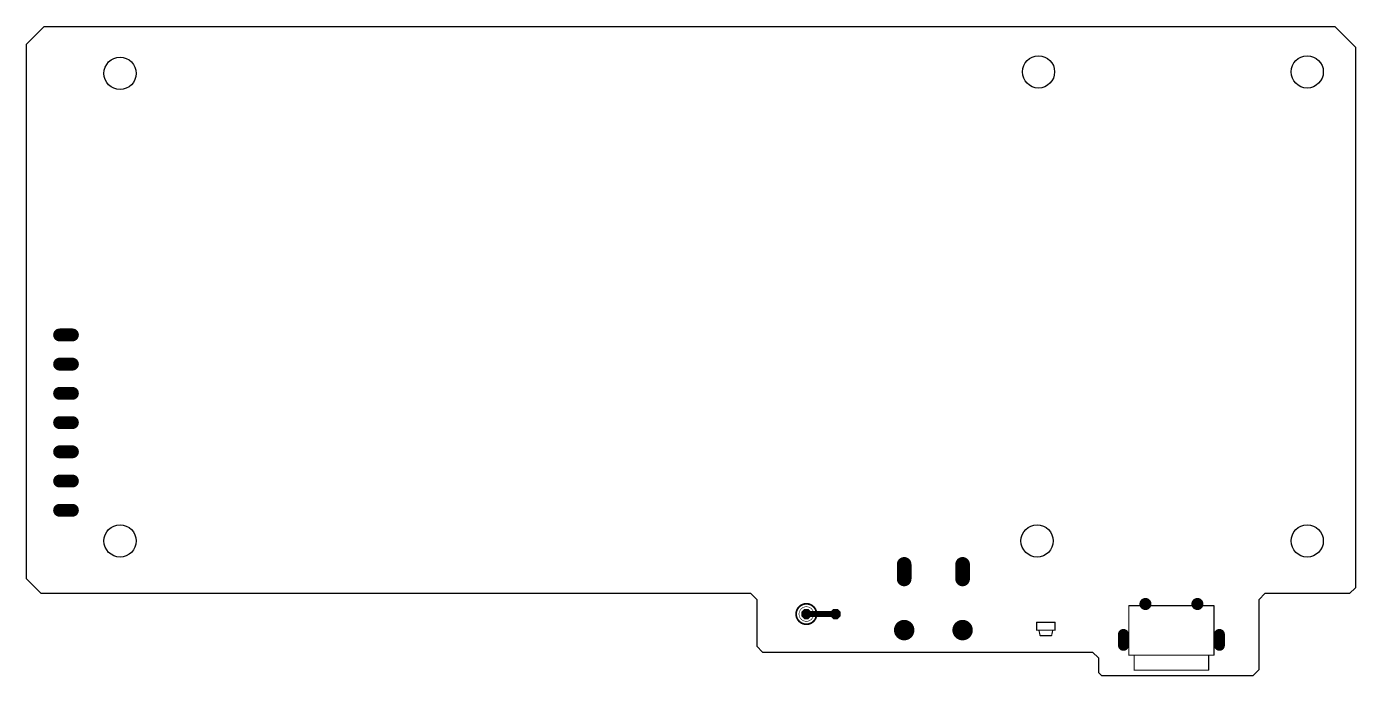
# Model space of a CAD drawing. Extents: x 2 to 118, y -4 to 52.
import ezdxf

# ---------------------------------------------------------------- set-up
doc = ezdxf.new("R2010")
doc.units = 0
doc.header["$MEASUREMENT"] = 0
doc.layers.get('0').update_dxf_attribs({"linetype": 'CONTINUOUS'})
doc.layers.add('PCB Controleur', color=7, linetype='CONTINUOUS')

# ---------------------------------------------------------------- blocks, each defined once
blk = doc.blocks.new('ROUNDP')
at = {"const_width": 0.5}
blk.add_lwpolyline([(0, -0.25, 1), (0, 0.25, 1), (0, -0.25)], format="xyb", dxfattribs=at)
blk = doc.blocks.new('LONGP100')
at = {"const_width": 1}
blk.add_lwpolyline([(-0.5, 0), (0.5, 0)], dxfattribs=at)
at = {"const_width": 0.5}
for points in [[(-0.5, 0.25, 1), (-0.5, -0.25)], [(0.5, -0.25, 1), (0.5, 0.25)]]:
    blk.add_lwpolyline(points, format="xyb", dxfattribs=at)
blk = doc.blocks.new('OCTAGONP')
at = {"const_width": 0.5}
blk.add_lwpolyline([(-0.25, -0.1036), (-0.25, 0.1036), (-0.1036, 0.25), (0.1036, 0.25), (0.25, 0.1036), (0.25, -0.1036), (0.1036, -0.25), (-0.1036, -0.25), (-0.25, -0.1036), (-0.25, 0.1036)], dxfattribs=at)
blk = doc.blocks.new('RECT')
blk.add_solid([(-0.5, -0.5), (0.5, -0.5), (-0.5, 0.5), (0.5, 0.5)])

msp = doc.modelspace()

# ---------------------------------------------------------------- linework, layer by layer
at = {"layer": 'PCB Controleur'}
for p, q in [((3.556, 52.07), (2.032, 50.546)), ((3.556, 52.07), (115.824, 52.07)), ((115.824, 52.07), (117.602, 50.292)), ((2.032, 4.064), (2.032, 50.546)), ((117.602, 50.292), (117.602, 3.302)), ((2.032, 4.064), (3.302, 2.794)), ((65.024, 2.794), (3.302, 2.794)), ((65.024, 2.794), (65.532, 2.286)), ((109.22, 2.286), (109.728, 2.794)), ((117.094, 2.794), (109.728, 2.794)), ((117.094, 2.794), (117.602, 3.302)), ((65.532, 2.286), (65.532, -1.778)), ((109.22, -3.81), (109.22, 2.286)), ((65.532, -1.778), (66.04, -2.286)), ((66.04, -2.286), (94.742, -2.286)), ((94.742, -2.286), (95.25, -2.794)), ((95.25, -2.794), (95.25, -4.064)), ((95.25, -4.064), (95.504, -4.318)), ((95.504, -4.318), (108.712, -4.318)), ((108.712, -4.318), (109.22, -3.81))]:
    msp.add_line(p, q, dxfattribs=at)
for points, const_width in [([(69.85, 0.127, 1), (69.85, 1.905, 1), (69.85, 0.127)], 0.1524), ([(69.85, 0.381, 1), (69.85, 1.651, 1), (69.85, 0.381)], 0.0508), ([(69.85, 1.143, 1), (69.85, 0.889)], 0.254), ([(72.39, 0.889, 1), (72.39, 1.143)], 0.254), ([(97.9, 1.763, 1), (97.9, 1.713)], 0.05), ([(97.925, 1.738, 1), (97.875, 1.738)], 0.05), ([(105.325, 1.738, 1), (105.275, 1.738)], 0.05), ([(105.3, 1.713, 1), (105.3, 1.763)], 0.05), ([(89.878, 0.316, 1), (89.878, 0.266)], 0.05), ([(89.903, 0.291, 1), (89.853, 0.291)], 0.05), ([(91.503, 0.291, 1), (91.453, 0.291)], 0.05), ([(91.478, 0.266, 1), (91.478, 0.316)], 0.05), ([(89.878, -0.364, 1), (89.878, -0.414)], 0.05), ([(89.853, -0.389, 1), (89.903, -0.389)], 0.05), ([(90.1025, -0.3838, 1), (90.0535, -0.3942)], 0.05), ([(90.178, -0.834, 1), (90.178, -0.884)], 0.05), ([(90.1535, -0.8642, 1), (90.2025, -0.8538)], 0.05), ([(91.1535, -0.8538, 1), (91.2025, -0.8642)], 0.05), ([(91.178, -0.884, 1), (91.178, -0.834)], 0.05), ([(91.3025, -0.3942, 1), (91.2535, -0.3838)], 0.05), ([(91.453, -0.389, 1), (91.503, -0.389)], 0.05), ([(91.478, -0.414, 1), (91.478, -0.364)], 0.05), ([(97.9, -2.537, 1), (97.9, -2.587)], 0.05), ([(97.875, -2.562, 1), (97.925, -2.562)], 0.05), ([(98.36, -2.537, 1), (98.36, -2.587)], 0.05), ([(98.385, -2.562, 1), (98.335, -2.562)], 0.05), ([(98.36, -2.587, 1), (98.36, -2.537)], 0.05), ([(104.84, -2.537, 1), (104.84, -2.587)], 0.05), ([(104.865, -2.562, 1), (104.815, -2.562)], 0.05), ([(104.84, -2.587, 1), (104.84, -2.537)], 0.05), ([(105.275, -2.562, 1), (105.325, -2.562)], 0.05), ([(105.3, -2.587, 1), (105.3, -2.537)], 0.05), ([(98.36, -3.837, 1), (98.36, -3.887)], 0.05), ([(98.335, -3.862, 1), (98.385, -3.862)], 0.05), ([(104.815, -3.862, 1), (104.865, -3.862)], 0.05), ([(104.84, -3.887, 1), (104.84, -3.837)], 0.05)]:
    msp.add_lwpolyline(points, format="xyb", dxfattribs=dict(at, const_width=const_width))
for points, const_width in [([(69.85, 1.016), (72.39, 1.016)], 0.508), ([(97.9, 1.738), (105.3, 1.738)], 0.1), ([(97.9, -2.562), (97.9, 1.738)], 0.1), ([(105.3, -2.562), (105.3, 1.738)], 0.1), ([(91.478, 0.291), (89.878, 0.291)], 0.1), ([(89.878, 0.291), (89.878, -0.389)], 0.1), ([(91.478, -0.389), (91.478, 0.291)], 0.1), ([(89.878, -0.389), (91.478, -0.389)], 0.1), ([(90.178, -0.859), (90.078, -0.389)], 0.1), ([(91.178, -0.859), (90.178, -0.859)], 0.1), ([(91.278, -0.389), (91.178, -0.859)], 0.1), ([(97.9, -2.562), (98.36, -2.562)], 0.1), ([(98.36, -2.562), (104.84, -2.562)], 0.1), ([(98.36, -2.562), (98.36, -3.862)], 0.1), ([(104.84, -2.562), (105.3, -2.562)], 0.1), ([(104.84, -2.562), (104.84, -3.862)], 0.1), ([(98.36, -3.862), (104.84, -3.862)], 0.1)]:
    msp.add_lwpolyline(points, dxfattribs=dict(at, const_width=const_width))
for centre in [(10.16, 48.006), (90.043, 48.133), (113.411, 48.133), (10.16, 7.366), (89.916, 7.366), (113.411, 7.366)]:
    msp.add_circle(centre, 1.4, dxfattribs=at)

# ---------------------------------------------------------------- block references
for name, p, xscale, yscale in [('LONGP100', (5.461, 25.273), 1.1176, 1.1176), ('LONGP100', (5.461, 25.273), 1.1176, 1.1176), ('LONGP100', (5.461, 22.733), 1.1176, 1.1176), ('LONGP100', (5.461, 22.733), 1.1176, 1.1176), ('LONGP100', (5.461, 20.193), 1.1176, 1.1176), ('LONGP100', (5.461, 20.193), 1.1176, 1.1176), ('LONGP100', (5.461, 17.653), 1.1176, 1.1176), ('LONGP100', (5.461, 17.653), 1.1176, 1.1176), ('LONGP100', (5.461, 15.113), 1.1176, 1.1176), ('LONGP100', (5.461, 15.113), 1.1176, 1.1176), ('LONGP100', (5.461, 12.573), 1.1176, 1.1176), ('LONGP100', (5.461, 12.573), 1.1176, 1.1176), ('LONGP100', (5.461, 10.033), 1.1176, 1.1176), ('LONGP100', (5.461, 10.033), 1.1176, 1.1176), ('OCTAGONP', (69.85, 1.016), 0.8941, 0.8941), ('OCTAGONP', (69.85, 1.016), 0.8941, 0.8941), ('OCTAGONP', (72.39, 1.016), 0.8941, 0.8941), ('OCTAGONP', (72.39, 1.016), 0.8941, 0.8941)]:
    msp.add_blockref(name, p, dxfattribs=dict(at, xscale=xscale, yscale=yscale))
for name, p, xscale, yscale, rotation in [('RECT', (5.461, 25.273), 0.508, 0.508, 270), ('RECT', (5.461, 22.733), 0.508, 0.508, 270), ('RECT', (5.461, 20.193), 0.508, 0.508, 270), ('RECT', (5.461, 17.653), 0.508, 0.508, 270), ('RECT', (5.461, 15.113), 0.508, 0.508, 270), ('RECT', (5.461, 12.573), 0.508, 0.508, 270), ('RECT', (5.461, 10.033), 0.508, 0.508, 270), ('LONGP100', (78.359, 4.699), 1.27, 1.27, 90), ('LONGP100', (78.359, 4.699), 1.27, 1.27, 90), ('LONGP100', (83.439, 4.699), 1.27, 1.27, 90), ('LONGP100', (83.439, 4.699), 1.27, 1.27, 90), ('ROUNDP', (99.34, 1.888), 1.05, 1.05, 90), ('ROUNDP', (99.34, 1.888), 1.05, 1.05, 90), ('ROUNDP', (103.86, 1.888), 1.05, 1.05, 90), ('ROUNDP', (103.86, 1.888), 1.05, 1.05, 90), ('ROUNDP', (78.359, -0.381), 1.778, 1.778, 90), ('ROUNDP', (78.359, -0.381), 1.778, 1.778, 90), ('ROUNDP', (83.439, -0.381), 1.778, 1.778, 90), ('ROUNDP', (83.439, -0.381), 1.778, 1.778, 90), ('LONGP100', (97.425, -1.232), 0.95, 0.95, 90), ('LONGP100', (97.425, -1.232), 0.95, 0.95, 90), ('LONGP100', (105.775, -1.232), 0.95, 0.95, 90), ('LONGP100', (105.775, -1.232), 0.95, 0.95, 90)]:
    msp.add_blockref(name, p, dxfattribs=dict(at, xscale=xscale, yscale=yscale, rotation=rotation))

doc.saveas('drawing.dxf')
